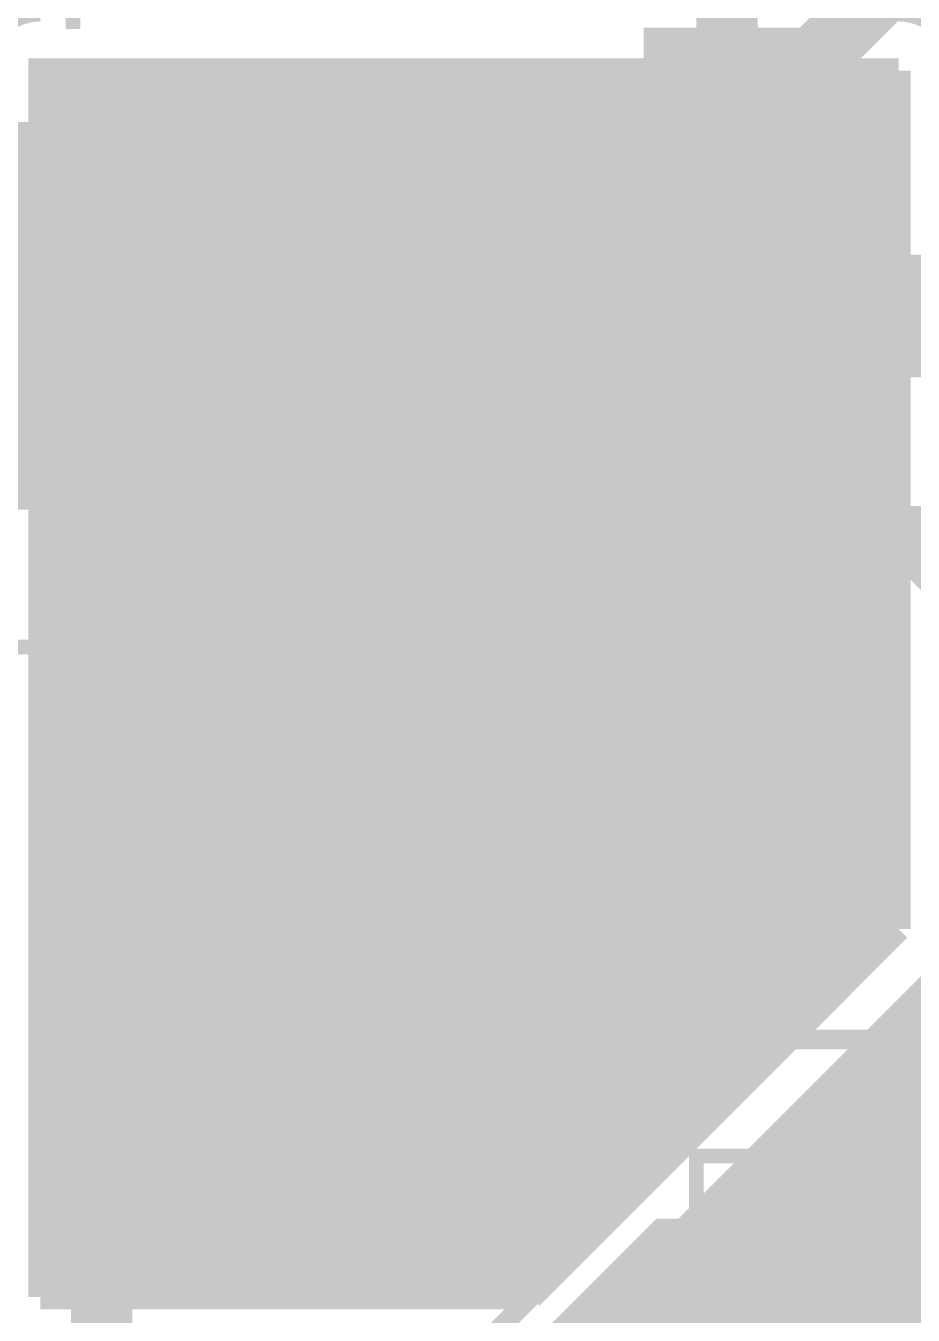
# Model space of a CAD drawing. Extents: x -20 to 155, y -91 to 215.
# Drawn here: x 116.05 to 125.25, y 187.77 to 201.12 of the extents above; entities that cross this region are included whole.
import ezdxf

# ---------------------------------------------------------------- set-up
doc = ezdxf.new("R2010")
doc.units = 0
doc.header["$MEASUREMENT"] = 0
doc.layers.get('0').update_dxf_attribs({"linetype": 'CONTINUOUS'})
for name, color, linetype in [('25-334-0_BOT', 7, 'CONTINUOUS'), ('25-334-0_DRD', 7, 'CONTINUOUS'), ('25-334-0_DRL', 2, 'CONTINUOUS'), ('25-334-0_IN1', 4, 'CONTINUOUS'), ('25-334-0_IN2', 3, 'CONTINUOUS'), ('25-334-0_SMB', 5, 'CONTINUOUS'), ('25-334-0_SMT', 10, 'CONTINUOUS'), ('25-334-0_SPT', 14, 'CONTINUOUS'), ('25-334-0_SST', 12, 'CONTINUOUS'), ('25-334-0_TOP', 11, 'CONTINUOUS'), ('THRUHOLE_TAP', 15, 'CONTINUOUS')]:
    doc.layers.add(name, color=color, linetype=linetype)

# ---------------------------------------------------------------- blocks, each defined once
blk = doc.blocks.new('ROUND_64')
at = {"const_width": 0.35052}
blk.add_lwpolyline([(-0.17526, 0, 1), (0.17526, 0, 1)], format="xyb", close=True, dxfattribs=at)
blk = doc.blocks.new('ROUND_84')
at = {"const_width": 0.10033}
blk.add_lwpolyline([(-0.050164, 0, 1), (0.050164, 0, 1)], format="xyb", close=True, dxfattribs=at)
blk = doc.blocks.new('RECTANGLE_5')
blk.add_solid([(0.4826, 0.4064), (0.4826, -0.4064), (-0.4826, 0.4064), (-0.4826, -0.4064)])
blk = doc.blocks.new('RECTANGLE_41')
blk.add_solid([(0.8636, 2.0066), (0.8636, -2.0066), (-0.8636, 2.0066), (-0.8636, -2.0066)])
blk = doc.blocks.new('RECTANGLE_42')
blk.add_solid([(0.8636, 0.6985), (0.8636, -0.6985), (-0.8636, 0.6985), (-0.8636, -0.6985)])
blk = doc.blocks.new('ROUND_75')
at = {"const_width": 0.10033}
blk.add_lwpolyline([(-0.050164, 0, 1), (0.050164, 0, 1)], format="xyb", close=True, dxfattribs=at)

msp = doc.modelspace()

# ---------------------------------------------------------------- linework, layer by layer
at = {"layer": '25-334-0_BOT', "const_width": 0.254}
for points in [[(116.205, 201.295, 0.4142136), (115.57, 200.66)], [(125.73, 200.66, 0.4142136), (125.095, 201.295)], [(115.57, 187.96, 0.4142136), (116.205, 187.325)]]:
    msp.add_lwpolyline(points, format="xyb", dxfattribs=at)
for points in [[(125.095, 200.66), (116.205, 200.66), (116.205, 187.96)], [(116.4336, 200.66), (116.4336, 187.96)], [(116.6622, 200.66), (116.6622, 187.96)], [(116.8908, 200.66), (116.8908, 187.96)], [(117.1194, 200.66), (117.1194, 187.96)], [(117.348, 200.66), (117.348, 187.96)], [(117.5766, 200.66), (117.5766, 187.96)], [(117.8052, 200.66), (117.8052, 187.96)], [(118.0338, 200.66), (118.0338, 187.96)], [(118.2624, 200.66), (118.2624, 187.96)], [(118.491, 200.66), (118.491, 187.96)], [(118.7196, 200.66), (118.7196, 187.96)], [(118.9482, 200.66), (118.9482, 187.96)], [(119.1768, 200.66), (119.1768, 187.96)], [(119.4054, 200.66), (119.4054, 187.96)], [(119.634, 200.66), (119.634, 187.96)], [(119.8626, 200.66), (119.8626, 187.96)], [(120.0912, 200.66), (120.0912, 187.96)], [(120.3198, 200.66), (120.3198, 187.96)], [(120.5484, 200.66), (120.5484, 187.96)], [(120.777, 200.66), (120.777, 187.96)], [(121.0056, 200.66), (121.0056, 187.96)], [(121.2342, 200.66), (121.2342, 187.96)], [(121.4628, 200.66), (121.4628, 188.1378)], [(121.6914, 200.66), (121.6914, 188.3664)], [(121.92, 200.66), (121.92, 188.595)], [(122.1486, 200.66), (122.1486, 188.8236)], [(122.3772, 200.66), (122.3772, 189.0522)], [(122.6058, 200.66), (122.6058, 189.2808)], [(122.8344, 200.66), (122.8344, 189.5094)], [(123.063, 200.66), (123.063, 189.738)], [(123.2916, 200.66), (123.2916, 189.9666)], [(123.5202, 200.66), (123.5202, 190.1952)], [(123.7488, 200.66), (123.7488, 190.4238)], [(123.9774, 200.66), (123.9774, 190.6524)], [(124.206, 200.66), (124.206, 190.881)], [(124.4346, 200.66), (124.4346, 191.1096)], [(124.6632, 200.66), (124.6632, 191.3382)], [(124.8918, 200.66), (124.8918, 191.5668)], [(125.095, 200.66), (125.095, 191.77)], [(125.095, 200.533), (116.205, 200.533)], [(125.095, 200.3044), (116.205, 200.3044)], [(125.095, 200.0758), (116.205, 200.0758)], [(125.095, 199.8472), (116.205, 199.8472)], [(125.095, 199.6186), (116.205, 199.6186)], [(125.095, 199.39), (116.205, 199.39)], [(125.095, 199.1614), (116.205, 199.1614)], [(125.095, 198.9328), (116.205, 198.9328)], [(125.095, 198.7042), (116.205, 198.7042)], [(125.095, 198.4756), (116.205, 198.4756)], [(125.095, 198.247), (116.205, 198.247)], [(125.095, 198.0184), (116.205, 198.0184)], [(125.095, 197.7898), (116.205, 197.7898)], [(125.095, 197.5612), (116.205, 197.5612)], [(125.095, 197.3326), (116.205, 197.3326)], [(125.095, 197.104), (116.205, 197.104)], [(125.095, 196.8754), (116.205, 196.8754)], [(125.095, 196.6468), (116.205, 196.6468)], [(125.095, 196.4182), (116.205, 196.4182)], [(125.095, 196.1896), (116.205, 196.1896)], [(125.095, 195.961), (116.205, 195.961)], [(125.095, 195.7324), (116.205, 195.7324)], [(125.095, 195.5038), (116.205, 195.5038)], [(125.095, 195.2752), (116.205, 195.2752)], [(125.095, 195.0466), (116.205, 195.0466)], [(125.095, 194.818), (116.205, 194.818)], [(125.095, 194.5894), (116.205, 194.5894)], [(125.095, 194.3608), (116.205, 194.3608)], [(125.095, 194.1322), (116.205, 194.1322)], [(125.095, 193.9036), (116.205, 193.9036)], [(125.095, 193.675), (116.205, 193.675)], [(125.095, 193.4464), (116.205, 193.4464)], [(125.095, 193.2178), (116.205, 193.2178)], [(125.095, 192.9892), (116.205, 192.9892)], [(125.095, 192.7606), (116.205, 192.7606)], [(125.095, 192.532), (116.205, 192.532)], [(125.095, 192.3034), (116.205, 192.3034)], [(125.095, 192.0748), (116.205, 192.0748)], [(125.095, 191.8462), (116.205, 191.8462)], [(125.095, 191.77), (121.285, 187.96)], [(124.9426, 191.6176), (116.205, 191.6176)], [(124.714, 191.389), (116.205, 191.389)], [(125.54458, 191.32042), (121.73712, 187.5155)], [(124.4854, 191.1604), (116.205, 191.1604)], [(131.2545, 191.12484), (125.34646, 191.12484)], [(125.2728, 191.04864), (125.2728, 176.7078)], [(124.2568, 190.9318), (116.205, 190.9318)], [(125.0442, 190.82004), (125.0442, 176.4792)], [(131.2545, 190.89624), (125.11786, 190.89624)], [(124.0282, 190.7032), (116.205, 190.7032)], [(131.2545, 190.66764), (124.88926, 190.66764)], [(124.8156, 190.59144), (124.8156, 176.2506)], [(123.7996, 190.4746), (116.205, 190.4746)], [(131.2545, 190.43904), (124.66066, 190.43904)], [(124.587, 190.36284), (124.587, 176.022)], [(123.571, 190.246), (116.205, 190.246)], [(124.3584, 190.13424), (124.3584, 175.7934)], [(131.2545, 190.21044), (124.43206, 190.21044)], [(123.3424, 190.0174), (116.205, 190.0174)], [(124.1298, 189.90564), (124.1298, 175.5648)], [(131.2545, 189.98184), (124.20346, 189.98184)], [(123.1138, 189.7888), (116.205, 189.7888)], [(131.1148, 189.75324), (123.97486, 189.75324)], [(123.9012, 189.67704), (123.9012, 175.3362)], [(122.8852, 189.5602), (116.205, 189.5602)], [(130.89128, 189.52464), (123.74626, 189.52464)], [(122.6566, 189.3316), (116.205, 189.3316)], [(123.6726, 189.44844), (123.6726, 175.1076)], [(123.444, 189.21984), (123.444, 174.879)], [(130.74396, 189.29604), (123.51766, 189.29604)], [(122.428, 189.103), (116.205, 189.103)], [(130.64744, 189.06744), (123.28906, 189.06744)], [(123.2154, 188.99124), (123.2154, 174.6504)], [(122.1994, 188.8744), (116.205, 188.8744)], [(130.59156, 188.83884), (123.06046, 188.83884)], [(122.9868, 188.76264), (122.9868, 174.4218)], [(121.9708, 188.6458), (116.205, 188.6458)], [(122.7582, 188.53404), (122.7582, 174.1932)], [(130.57124, 188.61024), (122.83186, 188.61024)], [(121.7422, 188.4172), (116.205, 188.4172)], [(122.5296, 188.30544), (122.5296, 173.9646)], [(130.58648, 188.38164), (122.60326, 188.38164)], [(121.5136, 188.1886), (116.205, 188.1886)], [(130.63728, 188.15304), (122.37466, 188.15304)], [(122.301, 188.07684), (122.301, 173.736)], [(121.285, 187.96), (116.205, 187.96)], [(130.72872, 187.92444), (122.14606, 187.92444)], [(122.0724, 187.84824), (122.0724, 173.5074)], [(130.86842, 187.69584), (121.91746, 187.69584)]]:
    msp.add_lwpolyline(points, dxfattribs=at)
at = {"layer": '25-334-0_DRD', "const_width": 0.254}
for points in [[(118.999, 200.279), (117.729, 199.009)], [(118.999, 199.009), (117.729, 200.279)], [(120.396, 200.279), (119.126, 199.009)], [(120.396, 199.009), (119.126, 200.279)], [(121.793, 200.279), (120.523, 199.009)], [(121.793, 199.009), (120.523, 200.279)], [(118.999, 198.755), (117.729, 197.485)], [(118.999, 197.485), (117.729, 198.755)], [(120.396, 198.755), (119.126, 197.485)], [(120.396, 197.485), (119.126, 198.755)], [(121.92, 198.755), (120.65, 197.485)], [(121.92, 197.485), (120.65, 198.755)], [(118.999, 197.104), (117.729, 195.834)], [(118.999, 195.834), (117.729, 197.104)], [(120.396, 197.104), (119.126, 195.834)], [(120.396, 195.834), (119.126, 197.104)], [(121.92, 197.104), (120.65, 195.834)], [(121.92, 195.834), (120.65, 197.104)], [(118.999, 195.453), (117.729, 194.183)], [(118.999, 194.183), (117.729, 195.453)], [(120.396, 195.453), (119.126, 194.183)], [(120.396, 194.183), (119.126, 195.453)], [(121.92, 195.453), (120.65, 194.183)], [(121.92, 194.183), (120.65, 195.453)], [(118.999, 193.802), (117.729, 192.532)], [(118.999, 192.532), (117.729, 193.802)], [(120.396, 193.802), (119.126, 192.532)], [(120.396, 192.532), (119.126, 193.802)], [(121.92, 193.802), (120.65, 192.532)], [(121.92, 192.532), (120.65, 193.802)], [(123.444, 193.802), (122.174, 192.532)], [(123.444, 192.532), (122.174, 193.802)]]:
    msp.add_lwpolyline(points, dxfattribs=at)
at = {"layer": '25-334-0_SMB', "const_width": 0.254}
for points in [[(124.46, 200.025), (116.84, 200.025), (116.84, 191.77)], [(116.9416, 200.025), (116.9416, 188.595)], [(117.1702, 200.025), (117.1702, 188.595)], [(117.3988, 200.025), (117.3988, 188.595)], [(117.6274, 200.025), (117.6274, 188.595)], [(117.856, 200.025), (117.856, 188.595)], [(118.0846, 200.025), (118.0846, 188.595)], [(118.3132, 200.025), (118.3132, 188.595)], [(118.5418, 200.025), (118.5418, 188.595)], [(118.7704, 200.025), (118.7704, 188.595)], [(118.999, 200.025), (118.999, 188.595)], [(119.2276, 200.025), (119.2276, 188.595)], [(119.4562, 200.025), (119.4562, 188.595)], [(119.6848, 200.025), (119.6848, 188.595)], [(119.9134, 200.025), (119.9134, 188.595)], [(120.142, 200.025), (120.142, 188.595)], [(120.3706, 200.025), (120.3706, 188.595)], [(120.5992, 200.025), (120.5992, 188.595)], [(120.8278, 200.025), (120.8278, 188.595)], [(121.0564, 200.025), (121.0564, 188.595)], [(121.285, 200.025), (121.285, 188.595)], [(121.5136, 200.025), (121.5136, 188.8236)], [(121.7422, 200.025), (121.7422, 189.0522)], [(121.9708, 200.025), (121.9708, 189.2808)], [(122.1994, 200.025), (122.1994, 189.5094)], [(122.428, 200.025), (122.428, 189.738)], [(122.6566, 200.025), (122.6566, 189.9666)], [(122.8852, 200.025), (122.8852, 190.1952)], [(123.1138, 200.025), (123.1138, 190.4238)], [(123.3424, 200.025), (123.3424, 190.6524)], [(123.571, 200.025), (123.571, 190.881)], [(123.7996, 200.025), (123.7996, 191.1096)], [(124.0282, 200.025), (124.0282, 191.3382)], [(124.2568, 200.025), (124.2568, 191.5668)], [(124.46, 200.025), (124.46, 191.77)], [(124.46, 199.898), (116.84, 199.898)], [(124.46, 199.6694), (116.84, 199.6694)], [(124.46, 199.4408), (116.84, 199.4408)], [(124.46, 199.2122), (116.84, 199.2122)], [(124.46, 198.9836), (116.84, 198.9836)], [(124.46, 198.755), (116.84, 198.755)], [(124.46, 198.5264), (116.84, 198.5264)], [(124.46, 198.2978), (116.84, 198.2978)], [(124.46, 198.0692), (116.84, 198.0692)], [(124.46, 197.8406), (116.84, 197.8406)], [(124.46, 197.612), (116.84, 197.612)], [(124.46, 197.3834), (116.84, 197.3834)], [(124.46, 197.1548), (116.84, 197.1548)], [(124.46, 196.9262), (116.84, 196.9262)], [(124.46, 196.6976), (116.84, 196.6976)], [(124.46, 196.469), (116.84, 196.469)], [(124.46, 196.2404), (116.84, 196.2404)], [(124.46, 196.0118), (116.84, 196.0118)], [(124.46, 195.7832), (116.84, 195.7832)], [(124.46, 195.5546), (116.84, 195.5546)], [(124.46, 195.326), (116.84, 195.326)], [(124.46, 195.0974), (116.84, 195.0974)], [(124.46, 194.8688), (116.84, 194.8688)], [(124.46, 194.6402), (116.84, 194.6402)], [(124.46, 194.4116), (116.84, 194.4116)], [(124.46, 194.183), (116.84, 194.183)], [(124.46, 193.9544), (116.84, 193.9544)], [(124.46, 193.7258), (116.84, 193.7258)], [(124.46, 193.4972), (116.84, 193.4972)], [(124.46, 193.2686), (116.84, 193.2686)], [(124.46, 193.04), (116.84, 193.04)], [(124.46, 192.8114), (116.84, 192.8114)], [(124.46, 192.5828), (116.84, 192.5828)], [(124.46, 192.3542), (116.84, 192.3542)], [(124.46, 192.1256), (116.84, 192.1256)], [(124.46, 191.897), (116.84, 191.897)], [(116.84, 191.77), (116.84, 188.595)], [(124.46, 191.77), (121.285, 188.595)], [(124.3584, 191.6684), (116.84, 191.6684)], [(124.1298, 191.4398), (116.84, 191.4398)], [(123.9012, 191.2112), (116.84, 191.2112)], [(123.6726, 190.9826), (116.84, 190.9826)], [(123.444, 190.754), (116.84, 190.754)], [(123.2154, 190.5254), (116.84, 190.5254)], [(122.9868, 190.2968), (116.84, 190.2968)], [(122.7582, 190.0682), (116.84, 190.0682)], [(122.5296, 189.8396), (116.84, 189.8396)], [(122.301, 189.611), (116.84, 189.611)], [(122.0724, 189.3824), (116.84, 189.3824)], [(121.8438, 189.1538), (116.84, 189.1538)], [(121.6152, 188.9252), (116.84, 188.9252)], [(121.3866, 188.6966), (116.84, 188.6966)], [(121.285, 188.595), (116.84, 188.595)]]:
    msp.add_lwpolyline(points, dxfattribs=at)
at = {"layer": '25-334-0_SMT', "const_width": 0.254}
for points in [[(116.84, 200.66), (116.84, 188.595)], [(121.285, 200.66), (116.84, 200.66)], [(121.285, 200.5838), (116.84, 200.5838)], [(116.9416, 200.66), (116.9416, 188.595)], [(117.1702, 200.66), (117.1702, 188.595)], [(117.3988, 200.66), (117.3988, 188.595)], [(117.6274, 200.66), (117.6274, 188.595)], [(117.856, 200.66), (117.856, 188.595)], [(118.0846, 200.66), (118.0846, 188.595)], [(118.3132, 200.66), (118.3132, 188.595)], [(118.5418, 200.66), (118.5418, 188.595)], [(118.7704, 200.66), (118.7704, 188.595)], [(118.999, 200.66), (118.999, 188.595)], [(119.2276, 200.66), (119.2276, 188.595)], [(119.4562, 200.66), (119.4562, 188.595)], [(119.6848, 200.66), (119.6848, 188.595)], [(119.9134, 200.66), (119.9134, 188.595)], [(120.142, 200.66), (120.142, 188.595)], [(120.3706, 200.66), (120.3706, 188.595)], [(120.5992, 200.66), (120.5992, 188.595)], [(120.8278, 200.66), (120.8278, 188.7728)], [(121.0564, 200.66), (121.0564, 189.0014)], [(121.285, 200.66), (121.285, 194.31)], [(121.285, 200.3552), (116.84, 200.3552)], [(121.285, 200.1266), (116.84, 200.1266)], [(121.285, 199.898), (116.84, 199.898)], [(121.285, 199.6694), (116.84, 199.6694)], [(121.285, 199.4408), (116.84, 199.4408)], [(121.285, 199.2122), (116.84, 199.2122)], [(121.285, 198.9836), (116.84, 198.9836)], [(121.285, 198.755), (116.84, 198.755)], [(121.285, 198.5264), (116.84, 198.5264)], [(121.285, 198.2978), (116.84, 198.2978)], [(121.285, 198.0692), (116.84, 198.0692)], [(121.285, 197.8406), (116.84, 197.8406)], [(121.285, 197.612), (116.84, 197.612)], [(121.285, 197.3834), (116.84, 197.3834)], [(121.285, 197.1548), (116.84, 197.1548)], [(121.285, 196.9262), (116.84, 196.9262)], [(121.285, 196.6976), (116.84, 196.6976)], [(121.285, 196.469), (116.84, 196.469)], [(121.285, 196.2404), (116.84, 196.2404)], [(121.285, 196.0118), (116.84, 196.0118)], [(121.285, 195.7832), (116.84, 195.7832)], [(121.285, 195.5546), (116.84, 195.5546)], [(121.285, 195.326), (116.84, 195.326)], [(121.285, 195.0974), (116.84, 195.0974)], [(121.285, 194.8688), (116.84, 194.8688)], [(121.285, 194.6402), (116.84, 194.6402)], [(121.285, 194.4116), (116.84, 194.4116)], [(123.19, 194.31), (123.19, 191.135), (120.65, 188.595), (116.84, 188.595)], [(123.19, 194.31), (121.285, 194.31)], [(121.285, 194.31), (121.285, 189.23)], [(121.5136, 194.31), (121.5136, 189.4586)], [(121.7422, 194.31), (121.7422, 189.6872)], [(121.9708, 194.31), (121.9708, 189.9158)], [(122.1994, 194.31), (122.1994, 190.1444)], [(122.428, 194.31), (122.428, 190.373)], [(122.6566, 194.31), (122.6566, 190.6016)], [(122.8852, 194.31), (122.8852, 190.8302)], [(123.1138, 194.31), (123.1138, 191.0588)], [(123.19, 194.183), (116.84, 194.183)], [(123.19, 193.9544), (116.84, 193.9544)], [(123.19, 193.7258), (116.84, 193.7258)], [(123.19, 193.4972), (116.84, 193.4972)], [(123.19, 193.2686), (116.84, 193.2686)], [(123.19, 193.04), (116.84, 193.04)], [(123.19, 192.8114), (116.84, 192.8114)], [(123.19, 192.5828), (116.84, 192.5828)], [(123.19, 192.3542), (116.84, 192.3542)], [(123.19, 192.1256), (116.84, 192.1256)], [(123.19, 191.897), (116.84, 191.897)], [(123.19, 191.6684), (116.84, 191.6684)], [(123.19, 191.4398), (116.84, 191.4398)], [(123.19, 191.2112), (116.84, 191.2112)], [(123.0376, 190.9826), (116.84, 190.9826)], [(122.809, 190.754), (116.84, 190.754)], [(122.5804, 190.5254), (116.84, 190.5254)], [(122.3518, 190.2968), (116.84, 190.2968)], [(122.1232, 190.0682), (116.84, 190.0682)], [(121.8946, 189.8396), (116.84, 189.8396)], [(121.666, 189.611), (116.84, 189.611)], [(121.4374, 189.3824), (116.84, 189.3824)], [(121.2088, 189.1538), (116.84, 189.1538)], [(120.9802, 188.9252), (116.84, 188.9252)], [(120.7516, 188.6966), (116.84, 188.6966)]]:
    msp.add_lwpolyline(points, dxfattribs=at)
at = {"layer": '25-334-0_SST', "const_width": 0.1524}
for points in [[(124.5616, 194.691), (124.5616, 201.549), (115.4684, 201.549), (115.4684, 194.691), (124.5616, 194.691)], [(116.54282, 201.32802), (116.54282, 201.0918)], [(120.7897, 193.84772), (119.94388, 193.84772), (119.7737, 193.90614), (119.7737, 194.26174), (119.94388, 194.32016), (120.7897, 194.32016)], [(124.12472, 193.71818), (123.95708, 193.7766), (123.95708, 194.1322), (124.12472, 194.19062), (124.8029, 194.19062), (124.97308, 194.1322), (124.97308, 193.7766), (124.8029, 193.71818)], [(120.2817, 193.42354), (120.2817, 193.06794), (120.11406, 193.00952), (119.94388, 193.00952), (119.7737, 193.06794), (119.7737, 193.42354), (119.94388, 193.48196), (120.11406, 193.48196), (120.7897, 193.24574)], [(123.95708, 192.99682), (123.95708, 193.23558)], [(123.95708, 193.1162), (124.97308, 193.1162), (124.8029, 193.23558)], [(123.95708, 192.278), (123.95708, 192.51422)], [(123.95708, 192.39738), (124.97308, 192.39738), (124.8029, 192.51422)], [(122.9995, 189.4205), (122.9995, 186.4995), (124.6378, 186.4995), (124.6378, 189.4205), (122.9995, 189.4205)]]:
    msp.add_lwpolyline(points, dxfattribs=at)
at = {"layer": '25-334-0_TOP'}
for points, const_width in [([(123.825, 209.931), (125.095, 209.931), (126.238, 208.788), (126.238, 202.819), (123.825, 200.406), (123.317, 200.406), (123.8758, 200.406), (126.2634, 202.7936), (128.27, 202.7936)], 0.635), ([(123.317, 200.406), (123.317, 202.438), (122.555, 203.2), (120.65, 203.2)], 0.635), ([(89.11082, 145.39468), (89.11082, 155.78582), (123.952, 190.627), (128.651, 190.627), (129.159, 191.135), (129.159, 194.437), (130.048, 195.326), (136.525, 195.326), (137.16, 195.961), (137.16, 199.898), (136.4742, 200.5838), (131.445, 200.5838)], 0.2032), ([(121.9454, 200.66), (116.205, 200.66)], 0.254), ([(116.205, 200.66), (116.205, 187.96)], 0.254), ([(116.4336, 200.66), (116.4336, 187.96)], 0.254), ([(116.6622, 200.66), (116.6622, 187.96)], 0.254), ([(116.8908, 200.66), (116.8908, 187.96)], 0.254), ([(117.1194, 200.66), (117.1194, 187.96)], 0.254), ([(117.348, 200.66), (117.348, 187.96)], 0.254), ([(117.5766, 200.66), (117.5766, 187.96)], 0.254), ([(117.8052, 200.66), (117.8052, 187.96)], 0.254), ([(118.0338, 200.66), (118.0338, 187.96)], 0.254), ([(118.2624, 200.66), (118.2624, 187.96)], 0.254), ([(118.491, 200.66), (118.491, 187.96)], 0.254), ([(118.7196, 200.66), (118.7196, 187.96)], 0.254), ([(118.9482, 200.66), (118.9482, 187.96)], 0.254), ([(119.1768, 200.66), (119.1768, 187.96)], 0.254), ([(119.4054, 200.66), (119.4054, 187.96)], 0.254), ([(119.634, 200.66), (119.634, 187.96)], 0.254), ([(119.8626, 200.66), (119.8626, 187.96)], 0.254), ([(120.0912, 200.66), (120.0912, 187.96)], 0.254), ([(120.3198, 200.66), (120.3198, 187.96)], 0.254), ([(120.5484, 200.66), (120.5484, 188.08446)], 0.254), ([(120.777, 200.66), (120.777, 188.31306)], 0.254), ([(121.0056, 200.66), (121.0056, 188.54166)], 0.254), ([(121.2342, 200.66), (121.2342, 188.77026)], 0.254), ([(121.4628, 200.66), (121.4628, 188.99886)], 0.254), ([(121.6914, 200.66), (121.6914, 189.22746)], 0.254), ([(121.92, 200.66), (121.92, 189.45606)], 0.254), ([(121.9454, 200.66), (121.9454, 199.3265)], 0.254), ([(121.9454, 200.533), (116.205, 200.533)], 0.254), ([(125.095, 200.4568), (124.6886, 200.0504)], 0.254), ([(125.095, 200.4568), (125.095, 196.6595)], 0.254), ([(121.9454, 200.3044), (116.205, 200.3044)], 0.254), ([(125.095, 200.3044), (124.94006, 200.3044)], 0.254), ([(124.8918, 200.2536), (124.8918, 196.6595)], 0.254), ([(121.9454, 200.0758), (116.205, 200.0758)], 0.254), ([(124.6886, 200.0504), (124.6886, 199.3265)], 0.254), ([(125.095, 200.0758), (124.71146, 200.0758)], 0.254), ([(121.9454, 199.8472), (116.205, 199.8472)], 0.254), ([(125.095, 199.8472), (124.6886, 199.8472)], 0.254), ([(121.9454, 199.6186), (116.205, 199.6186)], 0.254), ([(125.095, 199.6186), (124.6886, 199.6186)], 0.254), ([(121.9454, 199.39), (116.205, 199.39)], 0.254), ([(125.095, 199.39), (124.6886, 199.39)], 0.254), ([(121.9454, 199.3265), (121.9454, 199.1995)], 0.254), ([(124.6886, 199.3265), (124.6886, 199.1995), (124.6886, 197.0405)], 0.254), ([(121.9454, 199.1614), (116.205, 199.1614)], 0.254), ([(121.9454, 199.1995), (121.9454, 197.0405)], 0.254), ([(125.095, 199.1614), (124.6886, 199.1614)], 0.254), ([(121.9454, 198.9328), (116.205, 198.9328)], 0.254), ([(125.095, 198.9328), (124.6886, 198.9328)], 0.254), ([(121.9454, 198.7042), (116.205, 198.7042)], 0.254), ([(125.095, 198.7042), (124.6886, 198.7042)], 0.254), ([(118.364, 198.12), (116.713, 198.12)], 1.27), ([(119.761, 198.12), (118.364, 198.12)], 1.27), ([(121.285, 198.12), (119.761, 198.12)], 1.27), ([(123.317, 198.12), (121.285, 198.12)], 1.27), ([(123.317, 198.12), (126.90856, 198.12), (127, 198.02856)], 1.27), ([(121.9454, 198.4756), (116.205, 198.4756)], 0.254), ([(125.095, 198.4756), (124.6886, 198.4756)], 0.254), ([(102.108, 171.196), (103.505, 171.196), (116.84, 184.531), (116.84, 197.993), (116.713, 198.12)], 0.635), ([(102.1588, 171.196), (103.505, 171.196), (116.84, 184.531), (116.84, 197.993), (116.713, 198.12)], 0.635), ([(121.9454, 198.247), (116.205, 198.247)], 0.254), ([(125.095, 198.247), (124.6886, 198.247)], 0.254), ([(121.9454, 198.0184), (116.205, 198.0184)], 0.254), ([(121.9454, 198.12), (123.317, 198.12)], 0.254), ([(124.6886, 198.12), (123.317, 198.12)], 0.254), ([(125.095, 198.0184), (124.6886, 198.0184)], 0.254), ([(121.9454, 197.7898), (116.205, 197.7898)], 0.254), ([(125.095, 197.7898), (124.6886, 197.7898)], 0.254), ([(121.9454, 197.5612), (116.205, 197.5612)], 0.254), ([(125.095, 197.5612), (124.6886, 197.5612)], 0.254), ([(121.9454, 197.3326), (116.205, 197.3326)], 0.254), ([(125.095, 197.3326), (124.6886, 197.3326)], 0.254), ([(121.9454, 197.104), (116.205, 197.104)], 0.254), ([(125.095, 197.104), (124.6886, 197.104)], 0.254), ([(121.9454, 197.0405), (121.9454, 196.9135)], 0.254), ([(124.6886, 197.0405), (124.6886, 196.9135)], 0.254), ([(121.9454, 196.8754), (116.205, 196.8754)], 0.254), ([(121.9454, 196.9135), (121.9454, 194.6275)], 0.254), ([(124.6886, 196.9135), (124.6886, 196.6595)], 0.254), ([(125.095, 196.8754), (124.6886, 196.8754)], 0.254), ([(121.9454, 196.6468), (116.205, 196.6468)], 0.254), ([(125.095, 196.6595), (124.6886, 196.6595)], 0.254), ([(121.9454, 196.4182), (116.205, 196.4182)], 0.254), ([(121.9454, 196.1896), (116.205, 196.1896)], 0.254), ([(127, 193.1289), (127, 195.072), (125.984, 195.072), (125.222, 195.834), (123.317, 195.834)], 0.635), ([(121.9454, 195.961), (116.205, 195.961)], 0.254), ([(121.9454, 195.7324), (116.205, 195.7324)], 0.254), ([(121.9454, 195.5038), (116.205, 195.5038)], 0.254), ([(121.9454, 195.2752), (116.205, 195.2752)], 0.254), ([(121.9454, 195.0466), (116.205, 195.0466)], 0.254), ([(124.8791, 195.0085), (124.6886, 195.0085)], 0.254), ([(124.6886, 195.0085), (124.6886, 194.6275)], 0.254), ([(124.8791, 195.0085), (125.095, 194.7926)], 0.254), ([(124.8918, 194.9958), (124.8918, 191.5668)], 0.254), ([(121.9454, 194.818), (116.205, 194.818)], 0.254), ([(125.0696, 194.818), (124.6886, 194.818)], 0.254), ([(125.095, 194.7926), (125.095, 191.77)], 0.254), ([(125.095, 194.5894), (116.205, 194.5894)], 0.254), ([(124.6886, 194.6275), (121.9454, 194.6275)], 0.254), ([(122.1486, 194.6275), (122.1486, 189.68466)], 0.254), ([(122.3772, 194.6275), (122.3772, 189.91326)], 0.254), ([(122.6058, 194.6275), (122.6058, 190.14186)], 0.254), ([(122.8344, 194.6275), (122.8344, 190.37046)], 0.254), ([(123.063, 194.6275), (123.063, 190.59906)], 0.254), ([(123.2916, 194.6275), (123.2916, 190.82766)], 0.254), ([(123.5202, 194.6275), (123.5202, 191.05626)], 0.254), ([(123.7488, 194.6275), (123.7488, 191.20104)], 0.254), ([(123.9774, 194.6275), (123.9774, 191.2366)], 0.254), ([(124.206, 194.6275), (124.206, 191.2366)], 0.254), ([(124.4346, 194.6275), (124.4346, 191.2366)], 0.254), ([(124.6632, 194.6275), (124.6632, 191.3382)], 0.254), ([(125.095, 194.3608), (116.205, 194.3608)], 0.254), ([(125.095, 194.1322), (116.205, 194.1322)], 0.254), ([(125.095, 193.9036), (116.205, 193.9036)], 0.254), ([(125.095, 193.675), (116.205, 193.675)], 0.254), ([(125.095, 193.4464), (116.205, 193.4464)], 0.254), ([(125.095, 193.2178), (116.205, 193.2178)], 0.254), ([(125.095, 192.9892), (116.205, 192.9892)], 0.254), ([(125.095, 192.7606), (116.205, 192.7606)], 0.254), ([(125.095, 192.532), (116.205, 192.532)], 0.254), ([(125.095, 192.3034), (116.205, 192.3034)], 0.254), ([(125.095, 192.0748), (116.205, 192.0748)], 0.254), ([(125.095, 191.8462), (116.205, 191.8462)], 0.254), ([(125.095, 191.77), (124.5616, 191.2366)], 0.254), ([(124.9426, 191.6176), (116.205, 191.6176)], 0.254), ([(124.714, 191.389), (116.205, 191.389)], 0.254), ([(124.5616, 191.2366), (123.952, 191.2366)], 0.254), ([(123.65736, 191.1604), (116.205, 191.1604)], 0.254), ([(123.5202, 191.0588), (120.4214, 187.96)], 0.254), ([(123.3932, 190.9318), (116.205, 190.9318)], 0.254), ([(123.1646, 190.7032), (116.205, 190.7032)], 0.254), ([(122.936, 190.4746), (116.205, 190.4746)], 0.254), ([(122.7074, 190.246), (116.205, 190.246)], 0.254), ([(122.4788, 190.0174), (116.205, 190.0174)], 0.254), ([(122.2502, 189.7888), (116.205, 189.7888)], 0.254), ([(122.0216, 189.5602), (116.205, 189.5602)], 0.254), ([(121.793, 189.3316), (116.205, 189.3316)], 0.254), ([(121.5644, 189.103), (116.205, 189.103)], 0.254), ([(126.492, 188.976), (124.1298, 188.976), (123.825, 188.6712)], 0.635), ([(121.3358, 188.8744), (116.205, 188.8744)], 0.254), ([(89.6112, 145.39468), (89.6112, 155.6512), (122.6312, 188.6712), (123.825, 188.6712)], 0.2032), ([(121.1072, 188.6458), (116.205, 188.6458)], 0.254), ([(120.8786, 188.4172), (116.205, 188.4172)], 0.254), ([(120.65, 188.1886), (116.205, 188.1886)], 0.254), ([(120.4214, 187.96), (116.205, 187.96)], 0.254)]:
    msp.add_lwpolyline(points, dxfattribs=dict(at, const_width=const_width))
at = {"layer": '25-334-0_TOP', "const_width": 0.254}
msp.add_lwpolyline([(123.952, 191.2366, 0.198913), (123.52095, 191.05805)], format="xyb", dxfattribs=at)
msp.add_lwpolyline([(123.952, 191.2366, 0.198913), (123.52095, 191.05805)], format="xyb", dxfattribs=at)

# ---------------------------------------------------------------- block references
at = {"layer": '25-334-0_BOT'}
for p in [(118.364, 199.644), (119.761, 199.644), (121.158, 199.644), (118.364, 198.12), (119.761, 198.12), (121.285, 198.12), (118.364, 196.469), (119.761, 196.469), (121.285, 196.469), (118.364, 194.818), (119.761, 194.818), (121.285, 194.818), (118.364, 193.167), (119.761, 193.167), (121.285, 193.167), (122.809, 193.167)]:
    msp.add_blockref('ROUND_64', p, dxfattribs=at)
at = {"layer": '25-334-0_DRL'}
for p in [(118.364, 199.644), (119.761, 199.644), (121.158, 199.644), (118.364, 198.12), (119.761, 198.12), (121.285, 198.12), (118.364, 196.469), (119.761, 196.469), (121.285, 196.469), (118.364, 194.818), (119.761, 194.818), (121.285, 194.818), (118.364, 193.167), (119.761, 193.167), (121.285, 193.167), (122.809, 193.167)]:
    msp.add_blockref('ROUND_84', p, dxfattribs=at)
at = {"layer": '25-334-0_IN1'}
for p in [(118.364, 199.644), (119.761, 199.644), (121.158, 199.644), (118.364, 198.12), (119.761, 198.12), (121.285, 198.12), (118.364, 196.469), (119.761, 196.469), (121.285, 196.469), (118.364, 194.818), (119.761, 194.818), (121.285, 194.818), (118.364, 193.167), (119.761, 193.167), (121.285, 193.167), (122.809, 193.167)]:
    msp.add_blockref('ROUND_64', p, dxfattribs=at)
at = {"layer": '25-334-0_IN2'}
for p in [(118.364, 199.644), (119.761, 199.644), (121.158, 199.644), (118.364, 198.12), (119.761, 198.12), (121.285, 198.12), (118.364, 196.469), (119.761, 196.469), (121.285, 196.469), (118.364, 194.818), (119.761, 194.818), (121.285, 194.818), (118.364, 193.167), (119.761, 193.167), (121.285, 193.167), (122.809, 193.167)]:
    msp.add_blockref('ROUND_64', p, dxfattribs=at)
at = {"layer": '25-334-0_SMT'}
for name, p in [('RECTANGLE_42', (123.317, 200.406)), ('RECTANGLE_41', (116.713, 198.12)), ('RECTANGLE_42', (123.317, 198.12)), ('RECTANGLE_42', (123.317, 195.834)), ('RECTANGLE_5', (123.825, 188.6712))]:
    msp.add_blockref(name, p, dxfattribs=at)
at = {"layer": '25-334-0_SPT'}
for name, p in [('RECTANGLE_42', (123.317, 200.406)), ('RECTANGLE_41', (116.713, 198.12)), ('RECTANGLE_42', (123.317, 198.12)), ('RECTANGLE_42', (123.317, 195.834)), ('RECTANGLE_5', (123.825, 188.6712))]:
    msp.add_blockref(name, p, dxfattribs=at)
at = {"layer": '25-334-0_TOP'}
for name, p in [('RECTANGLE_42', (123.317, 200.406)), ('RECTANGLE_41', (116.713, 198.12)), ('ROUND_64', (118.364, 199.644)), ('ROUND_64', (119.761, 199.644)), ('ROUND_64', (121.158, 199.644)), ('RECTANGLE_42', (123.317, 198.12)), ('ROUND_64', (118.364, 198.12)), ('ROUND_64', (119.761, 198.12)), ('ROUND_64', (121.285, 198.12)), ('ROUND_64', (118.364, 196.469)), ('ROUND_64', (119.761, 196.469)), ('ROUND_64', (121.285, 196.469)), ('RECTANGLE_42', (123.317, 195.834)), ('ROUND_64', (118.364, 194.818)), ('ROUND_64', (119.761, 194.818)), ('ROUND_64', (121.285, 194.818)), ('ROUND_64', (118.364, 193.167)), ('ROUND_64', (119.761, 193.167)), ('ROUND_64', (121.285, 193.167)), ('ROUND_64', (122.809, 193.167)), ('RECTANGLE_5', (123.825, 188.6712))]:
    msp.add_blockref(name, p, dxfattribs=at)
at = {"layer": 'THRUHOLE_TAP'}
for p in [(118.364, 199.644), (119.761, 199.644), (121.158, 199.644), (118.364, 198.12), (119.761, 198.12), (121.285, 198.12), (118.364, 196.469), (119.761, 196.469), (121.285, 196.469), (118.364, 194.818), (119.761, 194.818), (121.285, 194.818), (118.364, 193.167), (119.761, 193.167), (121.285, 193.167), (122.809, 193.167)]:
    msp.add_blockref('ROUND_75', p, dxfattribs=at)

doc.saveas('drawing.dxf')
